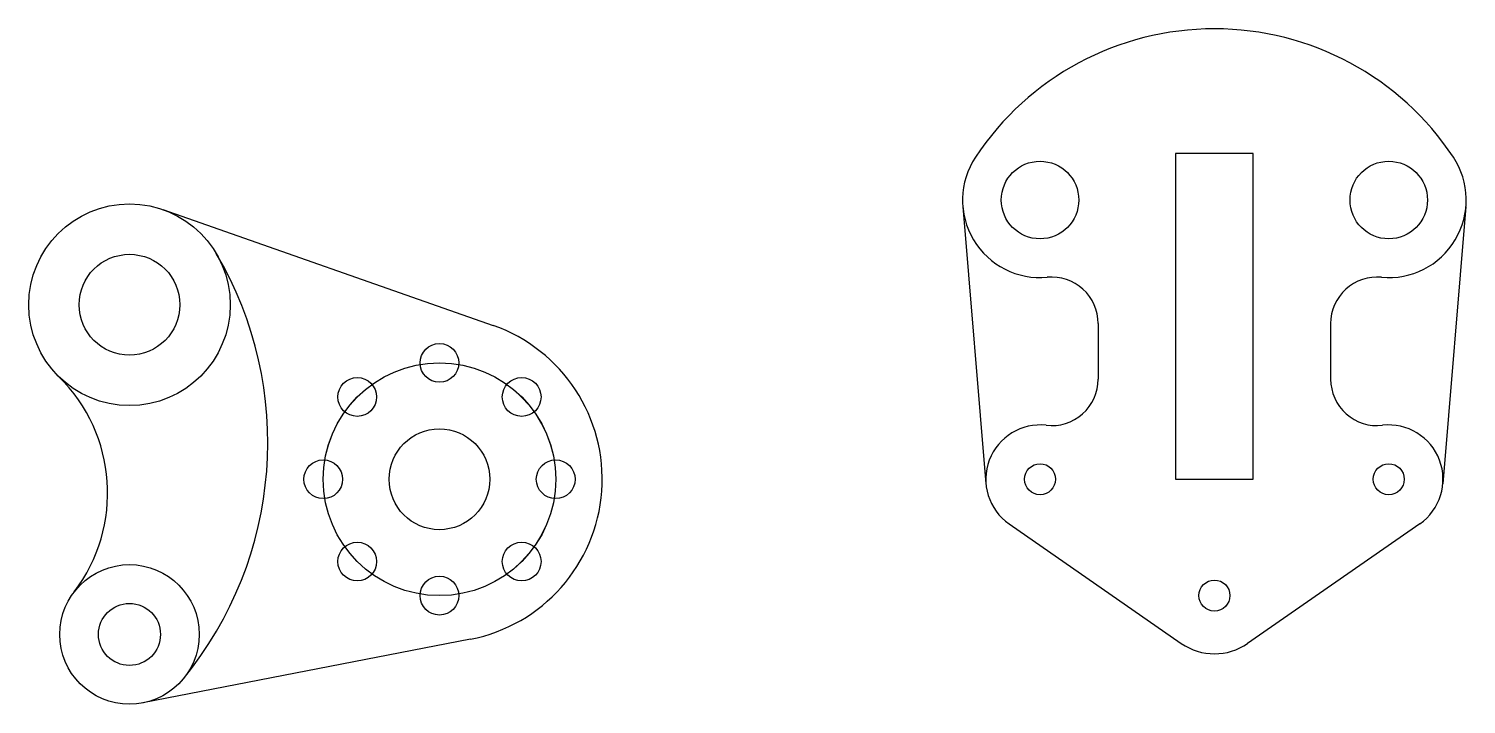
# Model space of a CAD drawing. Header units: millimetres. Extents: x -6 to 365, y 42 to 216.
import ezdxf

# ---------------------------------------------------------------- set-up
doc = ezdxf.new("R2010")
doc.units = ezdxf.units.MM

# ---------------------------------------------------------------- blocks, each defined once
blk = doc.blocks.new('*U1')
for centre, radius in [((0, 27.5), 5), ((0, -2.5), 30)]:
    blk.add_circle(centre, radius)
blk = doc.blocks.new('*U2')
at = {"color": 0, "linetype": 'ByBlock', "lineweight": -2, "transparency": 16777216}
for p, rotation in [((98.23, 101.77), 45.00000000000001), ((101.77, 101.77), 315), ((98.23, 98.23), 135), ((101.77, 98.23), 225), ((97.5, 100), 90), ((100, 97.5), 180), ((102.5, 100), 270)]:
    blk.add_blockref('*U1', p, dxfattribs=dict(at, rotation=rotation))
blk.add_blockref('*U1', (100, 102.5), dxfattribs=at)

msp = doc.modelspace()

# ---------------------------------------------------------------- linework, layer by layer
for p, q in [((310, 184), (290, 184)), ((290, 184), (290, 100)), ((310, 184), (300, 184)), ((310, 100), (310, 184)), ((28.6, 169.54), (113.89, 139.64)), ((235.07, 170.33), (241.05, 98.83)), ((364.93, 170.33), (358.95, 98.83)), ((270, 140.14), (270, 125.83)), ((330, 140.14), (330, 125.83)), ((290, 100), (310, 100)), ((247.02, 88.5), (291.45, 57.68)), ((352.98, 88.5), (308.55, 57.68)), ((108.01, 58.77), (23.43, 42.33))]:
    msp.add_line(p, q)
for centre, radius in [((255, 172), 10), ((345, 172), 10), ((20, 145), 26), ((20, 145), 13), ((100, 100), 13), ((255, 100), 4), ((345, 100), 4), ((20, 60), 18), ((300, 70), 4), ((20, 60), 8)]:
    msp.add_circle(centre, radius)
for centre, radius, start, end in [((300, 142.15), 74, 33.5573, 146.4427), ((255, 172), 20, 146.4427, 275.3794), ((345, 172), 20, 264.6206, 33.5573), ((-40.31, 109.46), 96, 320.6421, 30.5072), ((258, 140.14), 12, 0, 95.3794), ((342, 140.14), 12, 84.6206, 180), ((100, 100), 42, 281.0002, 70.6811), ((-27.64, 96.48), 42, 322.5592, 45.5271), ((258, 125.83), 12, 263.3742, 0), ((342, 125.83), 12, 180, 276.6258), ((255, 100), 14, 83.3742, 235.2505), ((345, 100), 14, 304.7495, 96.6258), ((300, 70), 15, 235.2505, 304.7495)]:
    msp.add_arc(centre, radius, start, end)

# ---------------------------------------------------------------- block references
msp.add_blockref('*U2', (0, 0))

doc.saveas('drawing.dxf')
